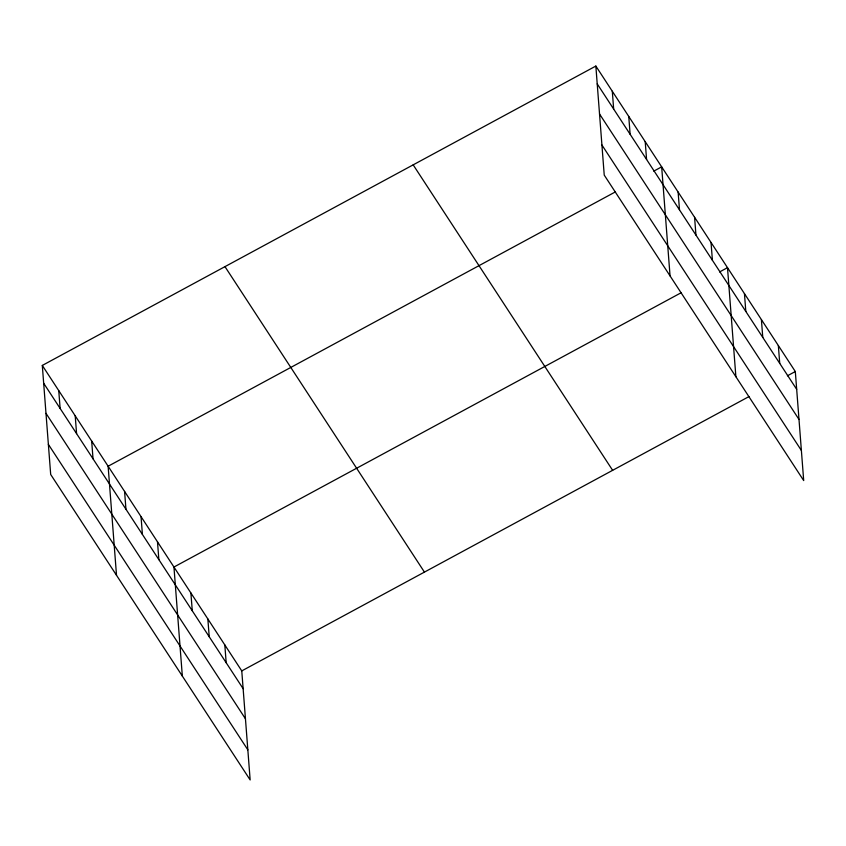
<?xml version="1.0" encoding="UTF-8"?>
<svg xmlns="http://www.w3.org/2000/svg" width="846" height="846" viewBox="0 0 846 846"><rect width="100%" height="100%" fill="white"/><g stroke="black" fill="none" stroke-linecap="round" stroke-linejoin="round"><path stroke-width="1.27" d="M42.3 365.43L241.766 670.899L250.152 779.938L50.686 474.469L42.3 365.43L595.848 66.062L795.314 371.531L803.7 480.57L604.234 175.101L595.848 66.062M615.433 191.873L108.119 466.231L116.515 575.28M653.778 171.135L661.667 166.863L670.053 275.912M681.263 292.674L173.948 567.032L182.334 676.081M719.597 271.936L727.497 267.674L735.883 376.713M241.766 670.899L749.08 396.531M787.415 375.793L795.314 371.531M597.213 83.87L796.678 389.329M599.528 113.977L798.994 419.436M601.918 144.994L801.384 450.463M413.176 164.854L612.641 470.323M224.973 266.638L424.438 572.108M43.675 383.238L243.14 688.697M45.991 413.345L245.456 718.804M48.37 444.362L247.836 749.831M778.352 345.559L779.726 363.368M761.4 319.598L762.775 337.406M744.448 293.636L745.812 311.434M711.031 242.474L712.406 260.272M694.577 217.274L695.951 235.072M678.122 192.063L679.497 209.871M645.212 141.663L646.577 159.471M628.758 116.462L630.122 134.271M612.303 91.262L613.667 109.071M224.814 644.927L226.178 662.735M207.852 618.965L209.226 636.774M190.9 593.004L192.275 610.801M157.493 541.831L158.858 559.64M141.039 516.631L142.403 534.439M124.584 491.431L125.948 509.239M91.664 441.03L93.039 458.839M75.209 415.83L76.584 433.638M58.755 390.63L60.129 408.438"/></g></svg>
